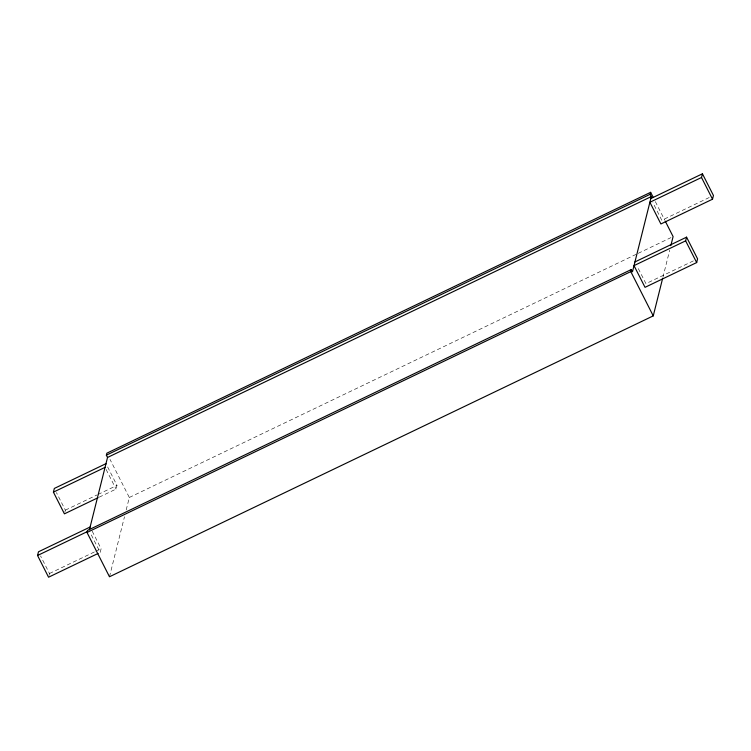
<?xml version="1.0" encoding="UTF-8"?>
<svg xmlns="http://www.w3.org/2000/svg" width="751" height="751" viewBox="0 0 751 751"><rect width="100%" height="100%" fill="white"/><g stroke="black" fill="none" stroke-linecap="round" stroke-linejoin="round"><path stroke-width="0.56" stroke-dasharray="3.75 2.82" d="M49.031 575.36L49.491 573.511L40.573 555.937M64.886 511.994L65.356 510.145L56.438 492.572M92.204 531.164L101.122 548.737L100.193 552.436L90.233 532.797M99.198 497.162L116.058 489.07L116.987 485.371L105.966 463.667M109.477 576.759L124.497 516.726M126.206 509.929L129.322 497.472L109.993 459.368M662.889 277.372L669.695 250.186M709.235 197.522L661.819 220.278L652.901 202.704M65.356 510.145L96.963 494.975M98.015 494.468L116.987 485.371M129.322 497.472L637.13 253.857M638.19 253.34L670.981 237.607M693.37 260.897L645.954 283.643L637.561 267.103M49.491 573.511L94.795 551.769M95.856 551.262L101.122 548.737M655.341 201.587L664.738 220.118M106.088 469.431L116.058 489.07"/><path stroke-width="1.13" d="M98.09 553.449L48.562 577.209L37.55 555.496L38.479 551.797L90.101 527.033M98.146 497.66L64.426 513.844L53.415 492.13L54.335 488.432L105.966 463.667M662.607 278.508L653.248 315.88L109.477 576.759L87.013 532.478L87.529 530.422L631.3 269.543L632.464 271.834L651.305 196.584L650.141 194.302L650.638 192.322L106.858 453.191L106.36 455.172L107.524 457.462L89.416 529.802M653.248 315.88L630.793 271.609L631.3 269.543M670.831 245.661L673.103 236.593L665.264 221.151M685.644 240.855L634.013 265.629L645.034 287.333L696.665 262.568L685.644 240.855L686.574 237.156L634.942 261.93M701.509 177.489L649.878 202.263L660.899 223.967L712.521 199.203L701.509 177.489L702.438 173.791L650.807 198.564M696.665 262.568L697.585 258.87L686.574 237.156M712.521 199.203L713.45 195.504L702.438 173.791M106.36 455.172L650.141 194.302M107.524 457.462L651.305 196.584M53.415 492.13L105.046 467.357M37.55 555.496L87.069 531.736M87.013 532.478L630.793 271.609M650.638 192.322L653.248 197.466"/></g></svg>
